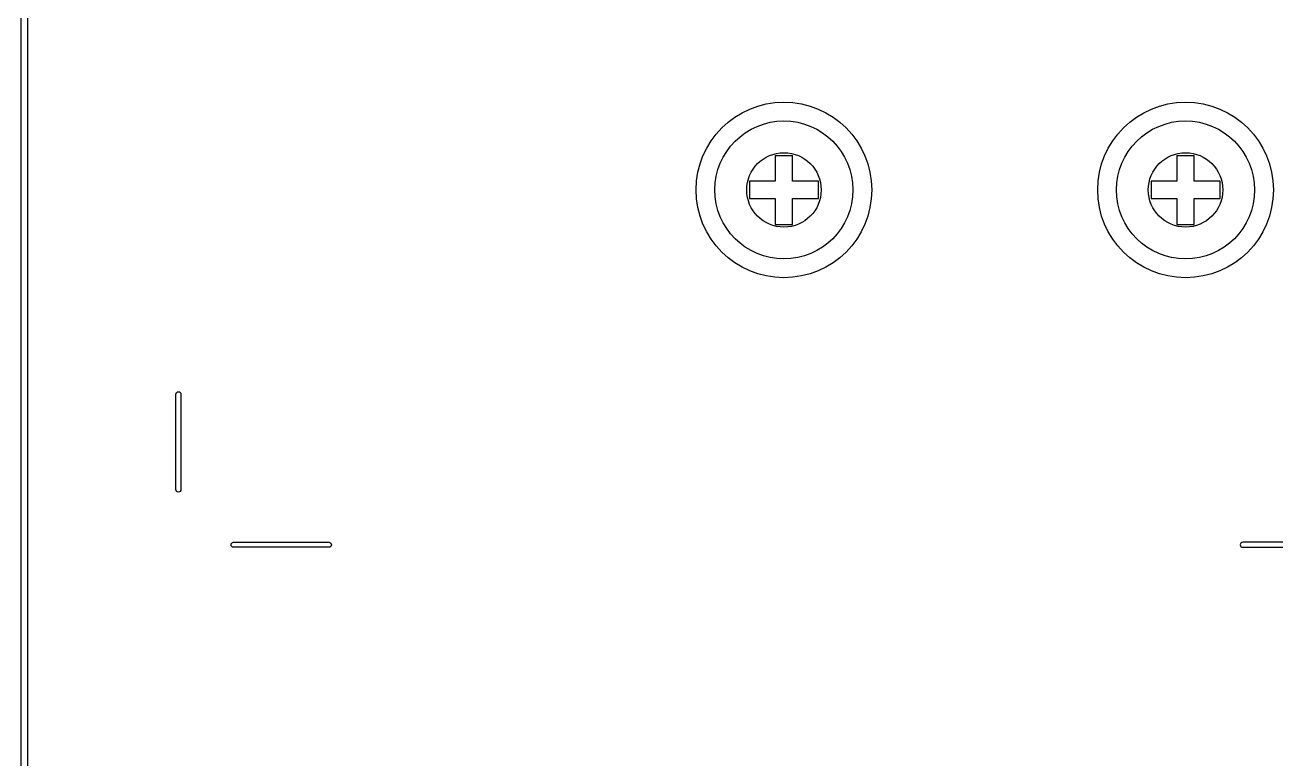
# Model space of a CAD drawing. Header units: millimetres. Extents: x 4086 to 8318, y 123 to 1549.
# Drawn here: x 6997.63 to 7047.47, y 1013.13 to 1042.39 of the extents above; entities that cross this region are included whole.
import ezdxf

# ---------------------------------------------------------------- set-up
doc = ezdxf.new("R2010")
doc.units = ezdxf.units.MM
doc.layers.add('20_ALL_FEATURES', color=7, linetype='Continuous')
doc.layers.add('layer 3', color=7, linetype='Continuous')

msp = doc.modelspace()

# ---------------------------------------------------------------- linework, layer by layer
at = {"layer": '20_ALL_FEATURES', "color": 7, "linetype": 'Continuous'}
for p, q in [((7027.522, 1037.189), (7027.522, 1036.158)), ((7027.522, 1037.189), (7028.21, 1037.189)), ((7028.21, 1036.158), (7028.21, 1037.189)), ((7043.522, 1037.189), (7043.522, 1036.158)), ((7043.522, 1037.189), (7044.21, 1037.189)), ((7044.21, 1036.158), (7044.21, 1037.189)), ((7026.491, 1036.158), (7026.491, 1035.47)), ((7027.522, 1036.158), (7026.491, 1036.158)), ((7029.241, 1036.158), (7028.21, 1036.158)), ((7029.241, 1035.47), (7029.241, 1036.158)), ((7042.491, 1036.158), (7042.491, 1035.47)), ((7043.522, 1036.158), (7042.491, 1036.158)), ((7045.241, 1036.158), (7044.21, 1036.158)), ((7045.241, 1035.47), (7045.241, 1036.158)), ((7026.491, 1035.47), (7027.522, 1035.47)), ((7027.522, 1035.47), (7027.522, 1034.439)), ((7028.21, 1034.439), (7028.21, 1035.47)), ((7028.21, 1035.47), (7029.241, 1035.47)), ((7042.491, 1035.47), (7043.522, 1035.47)), ((7043.522, 1035.47), (7043.522, 1034.439)), ((7044.21, 1034.439), (7044.21, 1035.47)), ((7044.21, 1035.47), (7045.241, 1035.47)), ((7027.522, 1034.439), (7028.21, 1034.439)), ((7043.522, 1034.439), (7044.21, 1034.439))]:
    msp.add_line(p, q, dxfattribs=at)
for centre, radius in [((7027.866, 1035.814), 3.5), ((7043.866, 1035.814), 3.5), ((7027.866, 1035.814), 2.75), ((7043.866, 1035.814), 2.75), ((7027.866, 1035.814), 1.484), ((7043.866, 1035.814), 1.484)]:
    msp.add_circle(centre, radius, dxfattribs=at)
at = {"layer": 'layer 3'}
for points, knots in [([(6989.446, 989.186), (7004.064, 989.186), (6989.604, 989.186), (6997.731, 989.186), (6997.731, 989.186), (6997.731, 1035.084), (6997.731, 1086.777), (6997.731, 1095.406), (6997.731, 1095.406), (6997.731, 1095.406), (6989.446, 1095.406), (6989.446, 1095.406), (6989.446, 1095.406), (6989.377, 1095.406), (6989.321, 1095.35), (6989.321, 1095.281), (6989.321, 1095.281), (6989.321, 1095.212), (6989.377, 1095.156), (6989.446, 1095.156), (6989.446, 1095.156), (6989.446, 1095.156), (6997.481, 1095.156), (6997.481, 1095.156), (6997.481, 1095.156), (6997.481, 1078.221), (6997.481, 1014.391), (6997.481, 989.436), (6997.481, 989.436), (6986.072, 989.436), (7001.613, 989.436), (6989.446, 989.436), (6989.446, 989.436), (6989.377, 989.436), (6989.321, 989.38), (6989.321, 989.311), (6989.321, 989.311), (6989.321, 989.242), (6989.377, 989.186), (6989.446, 989.186)], [0, 0, 0, 0, 0.090909, 0.090909, 0.090909, 0.090909, 0.181818, 0.181818, 0.181818, 0.181818, 0.272727, 0.272727, 0.272727, 0.272727, 0.363636, 0.363636, 0.363636, 0.363636, 0.454545, 0.454545, 0.454545, 0.454545, 0.545455, 0.545455, 0.545455, 0.545455, 0.636364, 0.636364, 0.636364, 0.636364, 0.727273, 0.727273, 0.727273, 0.727273, 0.818182, 0.818182, 0.818182, 0.818182, 1, 1, 1, 1]), ([(7003.644, 1023.869), (7003.644, 1023.814), (7003.689, 1023.769), (7003.744, 1023.769), (7003.744, 1023.769), (7003.799, 1023.769), (7003.844, 1023.814), (7003.844, 1023.869), (7003.844, 1023.869), (7003.844, 1023.869), (7003.844, 1027.669), (7003.844, 1027.669), (7003.844, 1027.669), (7003.844, 1027.725), (7003.799, 1027.769), (7003.744, 1027.769), (7003.744, 1027.769), (7003.689, 1027.769), (7003.644, 1027.725), (7003.644, 1027.669), (7003.644, 1027.669), (7003.644, 1027.669), (7003.644, 1023.869), (7003.644, 1023.869)], [0, 0, 0, 0, 0.142857, 0.142857, 0.142857, 0.142857, 0.285714, 0.285714, 0.285714, 0.285714, 0.428571, 0.428571, 0.428571, 0.428571, 0.571429, 0.571429, 0.571429, 0.571429, 0.714286, 0.714286, 0.714286, 0.714286, 1, 1, 1, 1]), ([(7009.744, 1021.569), (7009.799, 1021.569), (7009.844, 1021.614), (7009.844, 1021.669), (7009.844, 1021.669), (7009.844, 1021.725), (7009.799, 1021.769), (7009.744, 1021.769), (7009.744, 1021.769), (7009.744, 1021.769), (7005.944, 1021.769), (7005.944, 1021.769), (7005.944, 1021.769), (7005.888, 1021.769), (7005.844, 1021.725), (7005.844, 1021.669), (7005.844, 1021.669), (7005.844, 1021.614), (7005.888, 1021.569), (7005.944, 1021.569), (7005.944, 1021.569), (7005.944, 1021.569), (7009.744, 1021.569), (7009.744, 1021.569)], [0, 0, 0, 0, 0.142857, 0.142857, 0.142857, 0.142857, 0.285714, 0.285714, 0.285714, 0.285714, 0.428571, 0.428571, 0.428571, 0.428571, 0.571429, 0.571429, 0.571429, 0.571429, 0.714286, 0.714286, 0.714286, 0.714286, 1, 1, 1, 1]), ([(7046.144, 1021.569), (7046.088, 1021.569), (7046.044, 1021.614), (7046.044, 1021.669), (7046.044, 1021.669), (7046.044, 1021.725), (7046.088, 1021.769), (7046.144, 1021.769), (7046.144, 1021.769), (7046.144, 1021.769), (7049.944, 1021.769), (7049.944, 1021.769), (7049.944, 1021.769), (7049.999, 1021.769), (7050.044, 1021.725), (7050.044, 1021.669), (7050.044, 1021.669), (7050.044, 1021.614), (7049.999, 1021.569), (7049.944, 1021.569), (7049.944, 1021.569), (7049.944, 1021.569), (7046.144, 1021.569), (7046.144, 1021.569)], [0, 0, 0, 0, 0.142857, 0.142857, 0.142857, 0.142857, 0.285714, 0.285714, 0.285714, 0.285714, 0.428571, 0.428571, 0.428571, 0.428571, 0.571429, 0.571429, 0.571429, 0.571429, 0.714286, 0.714286, 0.714286, 0.714286, 1, 1, 1, 1])]:
    msp.add_open_spline(points, degree=3, knots=knots, dxfattribs=at)

doc.saveas('drawing.dxf')
